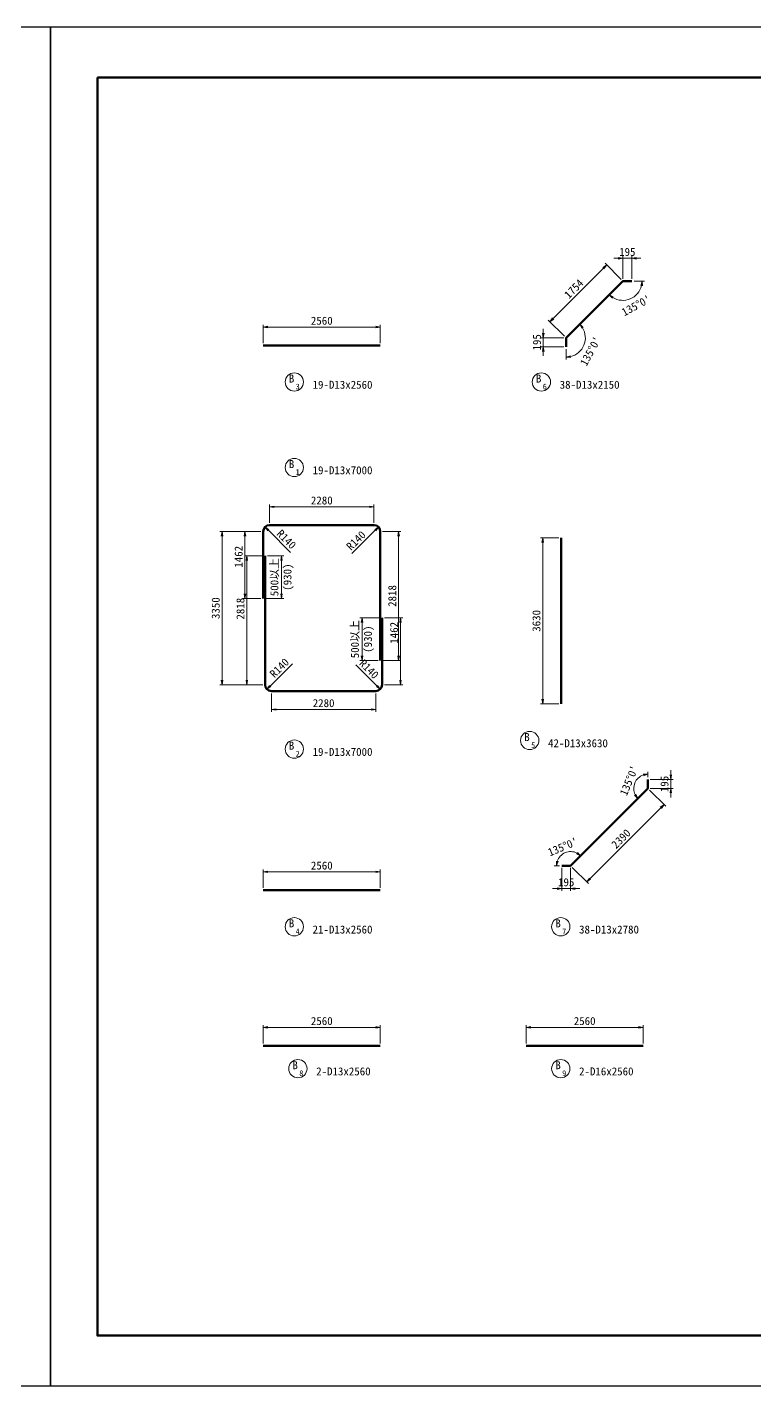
# Model space of a CAD drawing. Header units: millimetres. Extents: x 169470 to 758170, y -17820 to 11880.
# Drawn here: x 337157 to 353068, y -17820 to 11880 of the extents above; entities that cross this region are included whole.
import ezdxf
from ezdxf.enums import TextEntityAlignment as Align

# ---------------------------------------------------------------- set-up
doc = ezdxf.new("R2010")
doc.units = ezdxf.units.MM
doc.header["$LTSCALE"] = 50
doc.header["$PDSIZE"] = 300
doc.layers.get('Defpoints').update_dxf_attribs({"color": 151})
for name, color, linetype, lineweight in [('D-STR-DIM', 7, 'Continuous', 13), ('D-STR-HTXT', 7, 'Continuous', 13), ('D-STR-STR1', 2, 'Continuous', 50), ('D-STR-TXT', 7, 'Continuous', 13), ('D-TTL', 2, 'Continuous', 140)]:
    doc.layers.add(name, color=color, linetype=linetype, lineweight=lineweight)
doc.styles.add('YOKO_GOTHIC', font='MS Gothic.ttf')
doc.dimstyles.new('S50', dxfattribs={"dimscale": 50, "dimtxt": 3.5, "dimasz": 2, "dimexe": 1, "dimexo": 1, "dimgap": 1, "dimtad": 1, "dimdec": 0, "dimzin": 1, "dimdsep": 46, "dimtxsty": 'YOKO_GOTHIC', "dimblk": 'OPEN', "dimcen": 0, "dimclrd": 256, "dimclre": 256, "dimclrt": 256, "dimaunit": 1, "dimadec": 3, "dimazin": 0, "dimtfac": 1, "dimtdec": 0, "dimtix": 1, "dimtmove": 2, "dimatfit": 3, "dimldrblk": 'OPEN', "dimfxl": 1, "dimlwd": -1, "dimlwe": -1, "dimarcsym": 2})

# ---------------------------------------------------------------- blocks, each defined once
blk = doc.blocks.new('_Open')
at = {"color": 0, "linetype": 'ByBlock', "lineweight": -2}
for p, q in [((-1, 0.17), (0, 0)), ((-1, -0.17), (0, 0)), ((0, 0), (-1, 0))]:
    blk.add_line(p, q, dxfattribs=at)
blk = doc.blocks.new('*D3538')
at = {"layer": 'D-STR-DIM', "transparency": 16777216}
for p, q in [((342269, 855), (341869, 855)), ((341919, 755), (341919, -507)), ((342269, -607), (341869, -607))]:
    blk.add_line(p, q, dxfattribs=at)
at = {"layer": 'Defpoints', "color": 0, "transparency": 16777216}
for p in [(342319, 855), (341919, -607), (342319, -607)]:
    blk.add_point(p, dxfattribs=at)
at = {"layer": 'D-STR-DIM', "transparency": 16777216, "xscale": 100, "yscale": 100, "zscale": 100}
for p, rotation in [((341919, 855), 90), ((341919, -607), 270)]:
    blk.add_blockref('_Open', p, dxfattribs=dict(at, rotation=rotation))
at = {"layer": 'D-STR-DIM', "transparency": 16777216, "insert": (341781, 303), "char_height": 175, "attachment_point": 5, "rotation": 90, "style": 'YOKO_GOTHIC'}
blk.add_mtext('1462', dxfattribs=at)
blk = doc.blocks.new('*D3539')
at = {"layer": 'D-STR-DIM', "transparency": 16777216}
for p, q in [((342409, 324), (342769, 324)), ((342719, 224), (342719, -507)), ((342369, -607), (342769, -607))]:
    blk.add_line(p, q, dxfattribs=at)
at = {"layer": 'Defpoints', "color": 0, "transparency": 16777216}
for p in [(342359, 324), (342319, -607), (342719, -607)]:
    blk.add_point(p, dxfattribs=at)
at = {"layer": 'D-STR-DIM', "transparency": 16777216, "xscale": 100, "yscale": 100, "zscale": 100}
for p, rotation in [((342719, 324), 90), ((342719, -607), 270)]:
    blk.add_blockref('_Open', p, dxfattribs=dict(at, rotation=rotation))
at = {"layer": 'D-STR-DIM', "transparency": 16777216, "char_height": 175, "attachment_point": 5, "rotation": 90, "style": 'YOKO_GOTHIC'}
for s, insert in [('500以上', (342573, -142)), ('(930)', (342871, -142))]:
    blk.add_mtext(s, dxfattribs=dict(at, insert=insert))
blk = doc.blocks.new('*D3540')
at = {"layer": 'D-STR-DIM', "transparency": 16777216}
for p, q in [((344929, 855), (345329, 855)), ((345279, 755), (345279, -1863)), ((344929, -1963), (345329, -1963))]:
    blk.add_line(p, q, dxfattribs=at)
at = {"layer": 'Defpoints', "color": 0, "transparency": 16777216}
for p in [(344879, 855), (344879, -1963), (345279, -1963)]:
    blk.add_point(p, dxfattribs=at)
at = {"layer": 'D-STR-DIM', "transparency": 16777216, "xscale": 100, "yscale": 100, "zscale": 100}
for p, rotation in [((345279, 855), 90), ((345279, -1963), 270)]:
    blk.add_blockref('_Open', p, dxfattribs=dict(at, rotation=rotation))
at = {"layer": 'D-STR-DIM', "transparency": 16777216, "insert": (345141, -554), "char_height": 175, "attachment_point": 5, "rotation": 90, "style": 'YOKO_GOTHIC'}
blk.add_mtext('2818', dxfattribs=at)
blk = doc.blocks.new('*D3541')
at = {"layer": 'D-STR-DIM', "transparency": 16777216}
for p, q in [((342309, 324), (341909, 324)), ((341959, -2395), (341959, 224)), ((342309, -2495), (341909, -2495))]:
    blk.add_line(p, q, dxfattribs=at)
at = {"layer": 'Defpoints', "color": 0, "transparency": 16777216}
for p in [(341959, 324), (342359, 324), (342359, -2495)]:
    blk.add_point(p, dxfattribs=at)
at = {"layer": 'D-STR-DIM', "transparency": 16777216, "xscale": 100, "yscale": 100, "zscale": 100}
for p, rotation in [((341959, 324), 90), ((341959, -2495), 270)]:
    blk.add_blockref('_Open', p, dxfattribs=dict(at, rotation=rotation))
at = {"layer": 'D-STR-DIM', "transparency": 16777216, "insert": (341821, -832), "char_height": 175, "attachment_point": 5, "rotation": 90, "style": 'YOKO_GOTHIC'}
blk.add_mtext('2818', dxfattribs=at)
blk = doc.blocks.new('*D3542')
at = {"layer": 'D-STR-DIM', "transparency": 16777216}
for p, q in [((344969, -1032), (345369, -1032)), ((345319, -2395), (345319, -1132)), ((344969, -2495), (345369, -2495))]:
    blk.add_line(p, q, dxfattribs=at)
at = {"layer": 'Defpoints', "color": 0, "transparency": 16777216}
for p in [(344919, -1032), (345319, -1032), (344919, -2495)]:
    blk.add_point(p, dxfattribs=at)
at = {"layer": 'D-STR-DIM', "transparency": 16777216, "xscale": 100, "yscale": 100, "zscale": 100}
for p, rotation in [((345319, -1032), 90), ((345319, -2495), 270)]:
    blk.add_blockref('_Open', p, dxfattribs=dict(at, rotation=rotation))
at = {"layer": 'D-STR-DIM', "transparency": 16777216, "insert": (345181, -1359), "char_height": 175, "attachment_point": 5, "rotation": 90, "style": 'YOKO_GOTHIC'}
blk.add_mtext('1462', dxfattribs=at)
blk = doc.blocks.new('*D3543')
at = {"layer": 'D-STR-DIM', "transparency": 16777216}
for p, q in [((344869, -1032), (344429, -1032)), ((344479, -1132), (344479, -1863)), ((344829, -1963), (344429, -1963))]:
    blk.add_line(p, q, dxfattribs=at)
at = {"layer": 'Defpoints', "color": 0, "transparency": 16777216}
for p in [(344919, -1032), (344479, -1963), (344879, -1963)]:
    blk.add_point(p, dxfattribs=at)
at = {"layer": 'D-STR-DIM', "transparency": 16777216, "xscale": 100, "yscale": 100, "zscale": 100}
for p, rotation in [((344479, -1032), 90), ((344479, -1963), 270)]:
    blk.add_blockref('_Open', p, dxfattribs=dict(at, rotation=rotation))
at = {"layer": 'D-STR-DIM', "transparency": 16777216, "char_height": 175, "attachment_point": 5, "rotation": 90, "style": 'YOKO_GOTHIC'}
for s, insert in [('500以上', (344333, -1498)), ('(930)', (344631, -1498))]:
    blk.add_mtext(s, dxfattribs=dict(at, insert=insert))
blk = doc.blocks.new('*D3544')
at = {"layer": 'D-STR-DIM', "transparency": 16777216}
for p, q in [((342269, 855), (341368, 855)), ((341418, -2395), (341418, 755)), ((342309, -2495), (341368, -2495))]:
    blk.add_line(p, q, dxfattribs=at)
at = {"layer": 'Defpoints', "color": 0, "transparency": 16777216}
for p in [(341418, 855), (342319, 855), (342359, -2495)]:
    blk.add_point(p, dxfattribs=at)
at = {"layer": 'D-STR-DIM', "transparency": 16777216, "xscale": 100, "yscale": 100, "zscale": 100}
for p, rotation in [((341418, 855), 90), ((341418, -2495), 270)]:
    blk.add_blockref('_Open', p, dxfattribs=dict(at, rotation=rotation))
at = {"layer": 'D-STR-DIM', "transparency": 16777216, "insert": (341280, -820), "char_height": 175, "attachment_point": 5, "rotation": 90, "style": 'YOKO_GOTHIC'}
blk.add_mtext('3350', dxfattribs=at)
blk = doc.blocks.new('*D3545')
at = {"layer": 'D-STR-DIM', "transparency": 16777216}
for p, q in [((348845, -6500), (348845, -7000)), ((349040, -6500), (349040, -7000)), ((348745, -6950), (348645, -6950)), ((348845, -6950), (349040, -6950)), ((349140, -6950), (349240, -6950))]:
    blk.add_line(p, q, dxfattribs=at)
at = {"layer": 'Defpoints', "color": 0, "transparency": 16777216}
for p in [(348845, -6450), (349040, -6450), (349040, -6950)]:
    blk.add_point(p, dxfattribs=at)
at = {"layer": 'D-STR-DIM', "transparency": 16777216, "xscale": 100, "yscale": 100, "zscale": 100}
blk.add_blockref('_Open', (348845, -6950), dxfattribs=at)
at = {"layer": 'D-STR-DIM', "transparency": 16777216, "xscale": 100, "yscale": 100, "zscale": 100, "rotation": 180}
blk.add_blockref('_Open', (349040, -6950), dxfattribs=at)
at = {"layer": 'D-STR-DIM', "transparency": 16777216, "insert": (348943, -6813), "char_height": 175, "attachment_point": 5, "style": 'YOKO_GOTHIC'}
blk.add_mtext('195', dxfattribs=at)
blk = doc.blocks.new('*D3546')
at = {"layer": 'D-STR-DIM', "transparency": 16777216}
for p, q in [((350766, -4796), (351119, -5149)), ((349464, -6733), (351013, -5185)), ((349076, -6486), (349429, -6839))]:
    blk.add_line(p, q, dxfattribs=at)
at = {"layer": 'Defpoints', "color": 0, "transparency": 16777216}
for p in [(350730, -4760), (351084, -5114), (349040, -6450)]:
    blk.add_point(p, dxfattribs=at)
at = {"layer": 'D-STR-DIM', "transparency": 16777216, "xscale": 100, "yscale": 100, "zscale": 100}
for p, rotation in [((351084, -5114), 44.9999998079069), ((349394, -6804), 224.9999998079069)]:
    blk.add_blockref('_Open', p, dxfattribs=dict(at, rotation=rotation))
at = {"layer": 'D-STR-DIM', "transparency": 16777216, "insert": (350142, -5862), "char_height": 175, "attachment_point": 5, "rotation": 45, "style": 'YOKO_GOTHIC'}
blk.add_mtext('2390', dxfattribs=at)
blk = doc.blocks.new('*D3547')
at = {"layer": 'D-STR-DIM', "transparency": 16777216}
for p, q in [((348780, 717), (348380, 717)), ((348430, -2813), (348430, 617)), ((348780, -2913), (348380, -2913))]:
    blk.add_line(p, q, dxfattribs=at)
at = {"layer": 'Defpoints', "color": 0, "transparency": 16777216}
for p in [(348430, 717), (348830, 717), (348830, -2913)]:
    blk.add_point(p, dxfattribs=at)
at = {"layer": 'D-STR-DIM', "transparency": 16777216, "xscale": 100, "yscale": 100, "zscale": 100}
for p, rotation in [((348430, 717), 90), ((348430, -2913), 270)]:
    blk.add_blockref('_Open', p, dxfattribs=dict(at, rotation=rotation))
at = {"layer": 'D-STR-DIM', "transparency": 16777216, "insert": (348293, -1098), "char_height": 175, "attachment_point": 5, "rotation": 90, "style": 'YOKO_GOTHIC'}
blk.add_mtext('3630', dxfattribs=at)
blk = doc.blocks.new('*D3548')
at = {"layer": 'D-STR-DIM', "transparency": 16777216}
for p, q in [((342319, 4974), (342319, 5374)), ((344879, 4974), (344879, 5374)), ((342419, 5324), (344779, 5324))]:
    blk.add_line(p, q, dxfattribs=at)
at = {"layer": 'Defpoints', "color": 0, "transparency": 16777216}
for p in [(344879, 5324), (342319, 4924), (344879, 4924)]:
    blk.add_point(p, dxfattribs=at)
at = {"layer": 'D-STR-DIM', "transparency": 16777216, "xscale": 100, "yscale": 100, "zscale": 100, "rotation": 180}
blk.add_blockref('_Open', (342319, 5324), dxfattribs=at)
at = {"layer": 'D-STR-DIM', "transparency": 16777216, "xscale": 100, "yscale": 100, "zscale": 100}
blk.add_blockref('_Open', (344879, 5324), dxfattribs=at)
at = {"layer": 'D-STR-DIM', "transparency": 16777216, "insert": (343599, 5462), "char_height": 175, "attachment_point": 5, "style": 'YOKO_GOTHIC'}
blk.add_mtext('2560', dxfattribs=at)
blk = doc.blocks.new('*D3549')
at = {"layer": 'D-STR-DIM', "transparency": 16777216}
for p, q in [((351230, -4465), (351230, -4365)), ((350780, -4565), (351280, -4565)), ((351230, -4760), (351230, -4565)), ((350780, -4760), (351280, -4760)), ((351230, -4860), (351230, -4960))]:
    blk.add_line(p, q, dxfattribs=at)
at = {"layer": 'Defpoints', "color": 0, "transparency": 16777216}
for p in [(350730, -4565), (351230, -4565), (350730, -4760)]:
    blk.add_point(p, dxfattribs=at)
at = {"layer": 'D-STR-DIM', "transparency": 16777216, "xscale": 100, "yscale": 100, "zscale": 100}
for p, rotation in [((351230, -4565), 270), ((351230, -4760), 90)]:
    blk.add_blockref('_Open', p, dxfattribs=dict(at, rotation=rotation))
at = {"layer": 'D-STR-DIM', "transparency": 16777216, "insert": (351093, -4663), "char_height": 175, "attachment_point": 5, "rotation": 90, "style": 'YOKO_GOTHIC'}
blk.add_mtext('195', dxfattribs=at)
blk = doc.blocks.new('*D3550')
at = {"layer": 'D-STR-DIM', "transparency": 16777216}
for p, q in [((342319, -10335), (342319, -9935)), ((342419, -9985), (344779, -9985)), ((344879, -10335), (344879, -9935))]:
    blk.add_line(p, q, dxfattribs=at)
at = {"layer": 'Defpoints', "color": 0, "transparency": 16777216}
for p in [(344879, -9985), (342319, -10385), (344879, -10385)]:
    blk.add_point(p, dxfattribs=at)
at = {"layer": 'D-STR-DIM', "transparency": 16777216, "xscale": 100, "yscale": 100, "zscale": 100, "rotation": 180}
blk.add_blockref('_Open', (342319, -9985), dxfattribs=at)
at = {"layer": 'D-STR-DIM', "transparency": 16777216, "xscale": 100, "yscale": 100, "zscale": 100}
blk.add_blockref('_Open', (344879, -9985), dxfattribs=at)
at = {"layer": 'D-STR-DIM', "transparency": 16777216, "insert": (343599, -9847), "char_height": 175, "attachment_point": 5, "style": 'YOKO_GOTHIC'}
blk.add_mtext('2560', dxfattribs=at)
blk = doc.blocks.new('*D3551')
at = {"layer": 'D-STR-DIM', "transparency": 16777216}
for p, q in [((348891, 5088), (348391, 5088)), ((348441, 5188), (348441, 5288)), ((348441, 4893), (348441, 5088)), ((348891, 4893), (348391, 4893)), ((348441, 4793), (348441, 4693))]:
    blk.add_line(p, q, dxfattribs=at)
at = {"layer": 'Defpoints', "color": 0, "transparency": 16777216}
for p in [(348441, 5088), (348941, 5088), (348941, 4893)]:
    blk.add_point(p, dxfattribs=at)
at = {"layer": 'D-STR-DIM', "transparency": 16777216, "xscale": 100, "yscale": 100, "zscale": 100}
for p, rotation in [((348441, 5088), 270), ((348441, 4893), 90)]:
    blk.add_blockref('_Open', p, dxfattribs=dict(at, rotation=rotation))
at = {"layer": 'D-STR-DIM', "transparency": 16777216, "insert": (348304, 4991), "char_height": 175, "attachment_point": 5, "rotation": 90, "style": 'YOKO_GOTHIC'}
blk.add_mtext('195', dxfattribs=at)
blk = doc.blocks.new('*D3552')
at = {"layer": 'D-STR-DIM', "transparency": 16777216}
for p, q in [((350182, 6379), (350182, 6879)), ((350377, 6379), (350377, 6879)), ((350082, 6829), (349982, 6829)), ((350182, 6829), (350377, 6829)), ((350477, 6829), (350577, 6829))]:
    blk.add_line(p, q, dxfattribs=at)
at = {"layer": 'Defpoints', "color": 0, "transparency": 16777216}
for p in [(350377, 6829), (350182, 6329), (350377, 6329)]:
    blk.add_point(p, dxfattribs=at)
at = {"layer": 'D-STR-DIM', "transparency": 16777216, "xscale": 100, "yscale": 100, "zscale": 100}
blk.add_blockref('_Open', (350182, 6829), dxfattribs=at)
at = {"layer": 'D-STR-DIM', "transparency": 16777216, "xscale": 100, "yscale": 100, "zscale": 100, "rotation": 180}
blk.add_blockref('_Open', (350377, 6829), dxfattribs=at)
at = {"layer": 'D-STR-DIM', "transparency": 16777216, "insert": (350279, 6966), "char_height": 175, "attachment_point": 5, "style": 'YOKO_GOTHIC'}
blk.add_mtext('195', dxfattribs=at)
blk = doc.blocks.new('*D3553')
at = {"layer": 'D-STR-DIM', "transparency": 16777216}
for p, q in [((348659, 5513), (349757, 6612)), ((350146, 6364), (349793, 6718)), ((348906, 5124), (348552, 5477))]:
    blk.add_line(p, q, dxfattribs=at)
at = {"layer": 'Defpoints', "color": 0, "transparency": 16777216}
for p in [(349828, 6682), (350182, 6329), (348941, 5088)]:
    blk.add_point(p, dxfattribs=at)
at = {"layer": 'D-STR-DIM', "transparency": 16777216, "xscale": 100, "yscale": 100, "zscale": 100}
for p, rotation in [((349828, 6682), 45.00000000000067), ((348588, 5442), 225.0000000000007)]:
    blk.add_blockref('_Open', p, dxfattribs=dict(at, rotation=rotation))
at = {"layer": 'D-STR-DIM', "transparency": 16777216, "insert": (349111, 6159), "char_height": 175, "attachment_point": 5, "rotation": 45, "style": 'YOKO_GOTHIC'}
blk.add_mtext('1754', dxfattribs=at)
blk = doc.blocks.new('*D3554')
at = {"layer": 'D-STR-DIM', "transparency": 16777216}
for p, q in [((342319, -6935), (342319, -6535)), ((342419, -6585), (344779, -6585)), ((344879, -6935), (344879, -6535))]:
    blk.add_line(p, q, dxfattribs=at)
at = {"layer": 'Defpoints', "color": 0, "transparency": 16777216}
for p in [(344879, -6585), (342319, -6985), (344879, -6985)]:
    blk.add_point(p, dxfattribs=at)
at = {"layer": 'D-STR-DIM', "transparency": 16777216, "xscale": 100, "yscale": 100, "zscale": 100, "rotation": 180}
blk.add_blockref('_Open', (342319, -6585), dxfattribs=at)
at = {"layer": 'D-STR-DIM', "transparency": 16777216, "xscale": 100, "yscale": 100, "zscale": 100}
blk.add_blockref('_Open', (344879, -6585), dxfattribs=at)
at = {"layer": 'D-STR-DIM', "transparency": 16777216, "insert": (343599, -6448), "char_height": 175, "attachment_point": 5, "style": 'YOKO_GOTHIC'}
blk.add_mtext('2560', dxfattribs=at)
blk = doc.blocks.new('*D3555')
at = {"layer": 'D-STR-DIM', "transparency": 16777216}
for p, q in [((348067, -10335), (348067, -9935)), ((348167, -9985), (350527, -9985)), ((350627, -10335), (350627, -9935))]:
    blk.add_line(p, q, dxfattribs=at)
at = {"layer": 'Defpoints', "color": 0, "transparency": 16777216}
for p in [(350627, -9985), (348067, -10385), (350627, -10385)]:
    blk.add_point(p, dxfattribs=at)
at = {"layer": 'D-STR-DIM', "transparency": 16777216, "xscale": 100, "yscale": 100, "zscale": 100, "rotation": 180}
blk.add_blockref('_Open', (348067, -9985), dxfattribs=at)
at = {"layer": 'D-STR-DIM', "transparency": 16777216, "xscale": 100, "yscale": 100, "zscale": 100}
blk.add_blockref('_Open', (350627, -9985), dxfattribs=at)
at = {"layer": 'D-STR-DIM', "transparency": 16777216, "insert": (349347, -9847), "char_height": 175, "attachment_point": 5, "style": 'YOKO_GOTHIC'}
blk.add_mtext('2560', dxfattribs=at)
blk = doc.blocks.new('*D3862')
at = {"layer": 'D-STR-DIM', "transparency": 16777216}
blk.add_line((348941, 4843), (348941, 4617), dxfattribs=at)
blk.add_arc((348941, 5088), 421, 283.6421, 31.3579, dxfattribs=at)
at = {"layer": 'Defpoints', "color": 0, "transparency": 16777216}
for p in [(350182, 6329), (348941, 5088), (348941, 5088), (349362, 5088), (348941, 4893)]:
    blk.add_point(p, dxfattribs=at)
at = {"layer": 'D-STR-DIM', "transparency": 16777216, "xscale": 100, "yscale": 100, "zscale": 100}
for p, rotation in [((349239, 5386), 128.1789441955705), ((348941, 4667), 186.8210558044221)]:
    blk.add_blockref('_Open', p, dxfattribs=dict(at, rotation=rotation))
at = {"layer": 'D-STR-DIM', "transparency": 16777216, "insert": (349475, 4798), "char_height": 175, "attachment_point": 5, "rotation": 61.4348, "style": 'YOKO_GOTHIC'}
blk.add_mtext("135°0'", dxfattribs=at)
blk = doc.blocks.new('*D3863')
at = {"layer": 'D-STR-DIM', "transparency": 16777216}
blk.add_line((350427, 6329), (350653, 6329), dxfattribs=at)
blk.add_arc((350182, 6329), 421, 238.6421, 346.3579, dxfattribs=at)
at = {"layer": 'Defpoints', "color": 0, "transparency": 16777216}
for p in [(350182, 6329), (350182, 6329), (350377, 6329), (350182, 5908), (348941, 5088)]:
    blk.add_point(p, dxfattribs=at)
at = {"layer": 'D-STR-DIM', "transparency": 16777216, "xscale": 100, "yscale": 100, "zscale": 100}
for p, rotation in [((350603, 6329), 83.17894419556117), ((349884, 6031), 141.8210558044191)]:
    blk.add_blockref('_Open', p, dxfattribs=dict(at, rotation=rotation))
at = {"layer": 'D-STR-DIM', "transparency": 16777216, "insert": (350472, 5795), "char_height": 175, "attachment_point": 5, "rotation": 28.5652, "style": 'YOKO_GOTHIC'}
blk.add_mtext("135°0'", dxfattribs=at)
blk = doc.blocks.new('*D4578')
at = {"layer": 'D-STR-DIM', "transparency": 16777216}
blk.add_line((348795, -6450), (348681, -6450), dxfattribs=at)
blk.add_arc((349040, -6450), 309, 63.628, 161.372, dxfattribs=at)
at = {"layer": 'Defpoints', "color": 0, "transparency": 16777216}
for p in [(350730, -4760), (349040, -6141), (348845, -6450), (349040, -6450), (349040, -6450)]:
    blk.add_point(p, dxfattribs=at)
at = {"layer": 'D-STR-DIM', "transparency": 16777216, "xscale": 100, "yscale": 100, "zscale": 100}
for p, rotation in [((349259, -6232), 324.3140206808616), ((348731, -6450), 260.6859785515142)]:
    blk.add_blockref('_Open', p, dxfattribs=dict(at, rotation=rotation))
at = {"layer": 'D-STR-DIM', "transparency": 16777216, "insert": (348869, -6038), "char_height": 175, "attachment_point": 5, "rotation": 22.5, "style": 'YOKO_GOTHIC'}
blk.add_mtext("135°0'", dxfattribs=at)
blk = doc.blocks.new('*D3864')
at = {"layer": 'D-STR-DIM', "transparency": 16777216}
blk.add_line((350730, -4515), (350730, -4401), dxfattribs=at)
blk.add_arc((350730, -4760), 309, 108.628, 206.372, dxfattribs=at)
at = {"layer": 'Defpoints', "color": 0, "transparency": 16777216}
for p in [(350512, -4542), (350730, -4565), (350730, -4760), (350730, -4760), (349040, -6450)]:
    blk.add_point(p, dxfattribs=at)
at = {"layer": 'D-STR-DIM', "transparency": 16777216, "xscale": 100, "yscale": 100, "zscale": 100}
for p, rotation in [((350730, -4451), 9.314019913229837), ((350512, -4979), 305.6859777839038)]:
    blk.add_blockref('_Open', p, dxfattribs=dict(at, rotation=rotation))
at = {"layer": 'D-STR-DIM', "transparency": 16777216, "insert": (350318, -4589), "char_height": 175, "attachment_point": 5, "rotation": 67.5, "style": 'YOKO_GOTHIC'}
blk.add_mtext("135°0'", dxfattribs=at)
blk = doc.blocks.new('*D3888')
at = {"layer": 'D-STR-DIM', "transparency": 16777216}
blk.add_line((342918, 396), (342431, 884), dxfattribs=at)
at = {"layer": 'Defpoints', "color": 0, "transparency": 16777216}
for p in [(342360, 954), (342459, 855)]:
    blk.add_point(p, dxfattribs=at)
at = {"layer": 'D-STR-DIM', "transparency": 16777216, "xscale": 100, "yscale": 100, "zscale": 100, "rotation": 134.9999999999579}
blk.add_blockref('_Open', (342360, 954), dxfattribs=at)
at = {"layer": 'D-STR-DIM', "transparency": 16777216, "insert": (342826, 683), "char_height": 175, "attachment_point": 5, "rotation": 315, "style": 'YOKO_GOTHIC'}
blk.add_mtext('R140', dxfattribs=at)
blk = doc.blocks.new('*D3889')
at = {"layer": 'D-STR-DIM', "transparency": 16777216}
blk.add_line((344255, 371), (344767, 884), dxfattribs=at)
blk.add_arc((344739, 855), 140, 24.5372, 69.5372, dxfattribs=at)
at = {"layer": 'Defpoints', "color": 0, "transparency": 16777216}
for p in [(344838, 954), (344739, 855)]:
    blk.add_point(p, dxfattribs=at)
at = {"layer": 'D-STR-DIM', "transparency": 16777216, "xscale": 100, "yscale": 100, "zscale": 100, "rotation": 45.00000000001682}
blk.add_blockref('_Open', (344838, 954), dxfattribs=at)
at = {"layer": 'D-STR-DIM', "transparency": 16777216, "insert": (344347, 658), "char_height": 175, "attachment_point": 5, "rotation": 45, "style": 'YOKO_GOTHIC'}
blk.add_mtext('R140', dxfattribs=at)
blk = doc.blocks.new('*D3890')
at = {"layer": 'D-STR-DIM', "transparency": 16777216}
blk.add_line((342958, -2035), (342471, -2523), dxfattribs=at)
blk.add_arc((342499, -2495), 140, 200.4628, 245.4628, dxfattribs=at)
at = {"layer": 'Defpoints', "color": 0, "transparency": 16777216}
for p in [(342400, -2594), (342499, -2495)]:
    blk.add_point(p, dxfattribs=at)
at = {"layer": 'D-STR-DIM', "transparency": 16777216, "xscale": 100, "yscale": 100, "zscale": 100, "rotation": 225.0000000000926}
blk.add_blockref('_Open', (342400, -2594), dxfattribs=at)
at = {"layer": 'D-STR-DIM', "transparency": 16777216, "insert": (342672, -2127), "char_height": 175, "attachment_point": 5, "rotation": 45, "style": 'YOKO_GOTHIC'}
blk.add_mtext('R140', dxfattribs=at)
blk = doc.blocks.new('*D4583')
at = {"layer": 'D-STR-DIM', "transparency": 16777216}
for p, q in [((342499, -2685), (342499, -3085)), ((344779, -2685), (344779, -3085)), ((344679, -3035), (342599, -3035))]:
    blk.add_line(p, q, dxfattribs=at)
at = {"layer": 'Defpoints', "color": 0, "transparency": 16777216}
for p in [(342499, -2635), (344779, -2635), (342499, -3035)]:
    blk.add_point(p, dxfattribs=at)
at = {"layer": 'D-STR-DIM', "transparency": 16777216, "xscale": 100, "yscale": 100, "zscale": 100, "rotation": 180}
blk.add_blockref('_Open', (342499, -3035), dxfattribs=at)
at = {"layer": 'D-STR-DIM', "transparency": 16777216, "xscale": 100, "yscale": 100, "zscale": 100}
blk.add_blockref('_Open', (344779, -3035), dxfattribs=at)
at = {"layer": 'D-STR-DIM', "transparency": 16777216, "insert": (343639, -2897), "char_height": 175, "attachment_point": 5, "style": 'YOKO_GOTHIC'}
blk.add_mtext('2280', dxfattribs=at)
blk = doc.blocks.new('*D3891')
at = {"layer": 'D-STR-DIM', "transparency": 16777216}
blk.add_line((344345, -2061), (344807, -2523), dxfattribs=at)
at = {"layer": 'Defpoints', "color": 0, "transparency": 16777216}
for p in [(344779, -2495), (344878, -2594)]:
    blk.add_point(p, dxfattribs=at)
at = {"layer": 'D-STR-DIM', "transparency": 16777216, "xscale": 100, "yscale": 100, "zscale": 100, "rotation": 314.9999999999663}
blk.add_blockref('_Open', (344878, -2594), dxfattribs=at)
at = {"layer": 'D-STR-DIM', "transparency": 16777216, "insert": (344632, -2153), "char_height": 175, "attachment_point": 5, "rotation": 315, "style": 'YOKO_GOTHIC'}
blk.add_mtext('R140', dxfattribs=at)
blk = doc.blocks.new('*D3892')
at = {"layer": 'D-STR-DIM', "transparency": 16777216}
for p, q in [((342459, 1045), (342459, 1445)), ((344639, 1395), (342559, 1395)), ((344739, 1045), (344739, 1445))]:
    blk.add_line(p, q, dxfattribs=at)
at = {"layer": 'Defpoints', "color": 0, "transparency": 16777216}
for p in [(342459, 1395), (342459, 995), (344739, 995)]:
    blk.add_point(p, dxfattribs=at)
at = {"layer": 'D-STR-DIM', "transparency": 16777216, "xscale": 100, "yscale": 100, "zscale": 100, "rotation": 180}
blk.add_blockref('_Open', (342459, 1395), dxfattribs=at)
at = {"layer": 'D-STR-DIM', "transparency": 16777216, "xscale": 100, "yscale": 100, "zscale": 100}
blk.add_blockref('_Open', (344739, 1395), dxfattribs=at)
at = {"layer": 'D-STR-DIM', "transparency": 16777216, "insert": (343599, 1533), "char_height": 175, "attachment_point": 5, "style": 'YOKO_GOTHIC'}
blk.add_mtext('2280', dxfattribs=at)

msp = doc.modelspace()

# ---------------------------------------------------------------- linework, layer by layer
at = {"layer": 'D-STR-HTXT'}
for centre in [(342997.96, 4124.03), (348400.69, 4124.03), (342997.96, 2254.25), (348145.49, -3712.98), (342997.96, -3901.75), (342997.96, -7785.13), (348824.72, -7785.13), (343076.68, -10886.18), (348824.72, -10886.18)]:
    msp.add_circle(centre, 200, dxfattribs=at)
at = {"layer": 'D-STR-STR1'}
for points in [[(348941.37, 4893.42), (348941.37, 5088.42), (350181.66, 6328.72), (350376.66, 6328.72)], [(342318.99, 4924.03), (344878.99, 4924.03)], [(348830.47, -2912.98), (348830.47, 717.02)], [(348845.21, -6450.24), (349040.21, -6450.24), (350730.19, -4760.26), (350730.19, -4565.26)], [(342318.99, -6985.13), (344878.99, -6985.13)], [(342318.99, -10384.89), (344878.99, -10384.89)], [(348067.03, -10384.89), (350627.03, -10384.89)]]:
    msp.add_lwpolyline(points, dxfattribs=at)
for points in [[(342318.99, -606.67), (342318.99, 855.45, -0.41421356), (342458.99, 995.45), (344738.99, 995.45, -0.41421356), (344878.99, 855.45), (344878.99, -1962.6)], [(342358.99, 323.5), (342358.99, -2494.55, 0.41421356), (342498.99, -2634.55), (344778.99, -2634.55, 0.41421356), (344918.99, -2494.55), (344918.99, -1032.43)]]:
    msp.add_lwpolyline(points, format="xyb", dxfattribs=at)
at = {"layer": 'D-TTL'}
msp.add_lwpolyline([(338694.53, 10780), (338694.53, -16720), (378694.53, -16720), (378694.53, 10780)], close=True, dxfattribs=at)
at = {"layer": 'Defpoints', "color": 1}
for points in [[(295619.53, 11880), (295619.53, -17820), (337669.53, -17820), (337669.53, 11880)], [(337669.53, 11880), (337669.53, -17820), (379719.53, -17820), (379719.53, 11880)]]:
    msp.add_lwpolyline(points, close=True, dxfattribs=at)

# ---------------------------------------------------------------- texts
at = {"layer": 'D-STR-TXT', "style": 'YOKO_GOTHIC'}
for s, height, p in [('B ', 175, (342997.96, 4199.03)), ('B ', 175, (348400.69, 4199.03)), ('3', 125, (343072.96, 4024.03)), ('6', 125, (348475.69, 4024.03)), ('B ', 175, (342997.96, 2329.25)), ('1', 125, (343072.96, 2154.25)), ('B ', 175, (348145.49, -3637.98)), ('B ', 175, (342997.96, -3826.75)), ('5', 125, (348220.49, -3812.98)), ('2', 125, (343072.96, -4001.75)), ('B ', 175, (342997.96, -7710.13)), ('B ', 175, (348824.72, -7710.13)), ('4', 125, (343072.96, -7885.13)), ('7', 125, (348899.72, -7885.13)), ('B ', 175, (343076.68, -10811.18)), ('8', 125, (343151.68, -10986.18)), ('B ', 175, (348824.72, -10811.18)), ('9', 125, (348899.72, -10986.18))]:
    msp.add_text(s, height=height, dxfattribs=at).set_placement(p, align=Align.MIDDLE_CENTER)
for s, p in [('19-D13x2560', (343397.96, 3924.03)), ('38-D13x2150', (348800.69, 3924.03)), ('19-D13x7000', (343397.96, 2054.25)), ('42-D13x3630', (348545.49, -3912.98)), ('19-D13x7000', (343397.96, -4101.75)), ('21-D13x2560', (343397.96, -7985.13)), ('38-D13x2780', (349224.72, -7985.13)), ('2-D13x2560', (343476.68, -11086.18)), ('2-D16x2560', (349224.72, -11086.18))]:
    msp.add_text(s, height=175, dxfattribs=at).set_placement(p, align=Align.BOTTOM_LEFT)

# ---------------------------------------------------------------- dimensions: what is measured, and where the dimension line sits
at = {"layer": 'D-STR-DIM'}
for p1, p2, distance, picture, middle in [((350181.66, 6328.72), (350376.66, 6328.72), 500, '*D3552', (350279.16, 6966.22)), ((348941.37, 5088.42), (350181.66, 6328.72), 500, '*D3553', (349110.74, 6159.35)), ((342318.99, 4924.03), (344878.99, 4924.03), 400, '*D3548', (343598.99, 5461.53)), ((348941.37, 4893.42), (348941.37, 5088.42), 500, '*D3551', (348303.87, 4990.92)), ((348830.47, -2912.98), (348830.47, 717.02), 400, '*D3547', (348292.97, -1097.98)), ((350730.19, -4760.26), (350730.19, -4565.26), -500, '*D3549', (351092.69, -4662.76)), ((349040.21, -6450.24), (350730.19, -4760.26), -500, '*D3546', (350141.52, -5861.58)), ((342318.99, -6985.13), (344878.99, -6985.13), 400, '*D3554', (343598.99, -6447.63)), ((348845.21, -6450.24), (349040.21, -6450.24), -500, '*D3545', (348942.71, -6812.74)), ((342318.99, -10384.89), (344878.99, -10384.89), 400, '*D3550', (343598.99, -9847.39)), ((348067.03, -10384.89), (350627.03, -10384.89), 400, '*D3555', (349347.03, -9847.39))]:
    dim = msp.add_aligned_dim(p1=p1, p2=p2, distance=distance, dimstyle='S50', dxfattribs=at)
    dim.commit()
    dim.dimension.update_dxf_attribs({"geometry": picture, "text_midpoint": middle})
for base, line1, line2, picture, middle in [((349362.36, 5088.42), ((348941.37, 5088.42), (350181.66, 6328.72)), ((348941.37, 4893.42), (348941.37, 5088.42)), '*D3862', (349475.17, 4797.81)), ((350181.66, 5907.73), ((350181.66, 6328.72), (348941.37, 5088.42)), ((350376.66, 6328.72), (350181.66, 6328.72)), '*D3863', (350472.28, 5794.92))]:
    dim = msp.add_angular_dim_2l(base=base, line1=line1, line2=line2, dimstyle='S50', override={"dimadec": 1}, dxfattribs=at)
    dim.commit()
    dim.dimension.update_dxf_attribs({"geometry": picture, "text_midpoint": middle, "dimtype": 162})
for base, p1, p2, picture, middle in [((342458.99, 1395.45), (344738.99, 995.45), (342458.99, 995.45), '*D3892', (343598.99, 1532.95)), ((342498.99, -3034.55), (344778.99, -2634.55), (342498.99, -2634.55), '*D4583', (343638.99, -2897.05))]:
    dim = msp.add_linear_dim(base=base, p1=p1, p2=p2, dimstyle='S50', dxfattribs=at)
    dim.commit()
    dim.dimension.update_dxf_attribs({"geometry": picture, "text_midpoint": middle})
for center, mpoint, picture, middle in [((342458.99, 855.45), (342359.99, 954.44), '*D3888', (342728.92, 585.52)), ((344738.99, 855.45), (344837.98, 954.44), '*D3889', (344444.15, 560.62)), ((342498.99, -2494.55), (342399.99, -2593.55), '*D3890', (342768.92, -2224.62)), ((344778.99, -2494.55), (344877.98, -2593.55), '*D3891', (344534.55, -2250.11))]:
    dim = msp.add_radius_dim(center=center, mpoint=mpoint, dimstyle='S50', override={"dimtmove": 0}, dxfattribs=at)
    dim.commit()
    dim.dimension.update_dxf_attribs({"geometry": picture, "text_midpoint": middle, "dimtype": 164})
for base, p1, p2, picture, middle in [((341417.63, 855.45), (342358.99, -2494.55), (342318.99, 855.45), '*D3544', (341280.13, -819.55)), ((345278.99, -1962.6), (344878.99, 855.45), (344878.99, -1962.6), '*D3540', (345141.49, -553.58))]:
    dim = msp.add_linear_dim(base=base, p1=p1, p2=p2, angle=90, dimstyle='S50', dxfattribs=at)
    dim.commit()
    dim.dimension.update_dxf_attribs({"geometry": picture, "text_midpoint": middle})
for base, p1, p2, angle, picture, middle in [((341918.99, -606.67), (342318.99, 855.45), (342318.99, -606.67), 90, '*D3538', (341781.49, 303.45)), ((341958.99, 323.5), (342358.99, -2494.55), (342358.99, 323.5), 270, '*D3541', (341821.49, -832.05)), ((345318.99, -1032.43), (344918.99, -2494.55), (344918.99, -1032.43), 270, '*D3542', (345181.49, -1359.05))]:
    dim = msp.add_linear_dim(base=base, p1=p1, p2=p2, angle=angle, dimstyle='S50', dxfattribs=at)
    dim.commit()
    dim.dimension.update_dxf_attribs({"geometry": picture, "text_midpoint": middle, "dimtype": 160})
for base, p1, p2, picture, middle in [((342718.99, -606.67), (342358.99, 323.5), (342318.99, -606.67), '*D3539', (342718.99, -141.59)), ((344478.99, -1962.6), (344918.99, -1032.43), (344878.99, -1962.6), '*D3543', (344478.99, -1497.51))]:
    dim = msp.add_linear_dim(base=base, p1=p1, p2=p2, angle=90, text='500以上\\X(<>)', dimstyle='S50', dxfattribs=at)
    dim.commit()
    dim.dimension.update_dxf_attribs({"geometry": picture, "text_midpoint": middle})
for base, line1, line2, picture, middle in [((350511.74, -4541.8), ((350730.19, -4760.26), (349040.21, -6450.24)), ((350730.19, -4565.26), (350730.19, -4760.26)), '*D3864', (350317.74, -4589.41)), ((349040.21, -6141.3), ((349040.21, -6450.24), (350730.19, -4760.26)), ((348845.21, -6450.24), (349040.21, -6450.24)), '*D4578', (348869.36, -6037.79))]:
    dim = msp.add_angular_dim_2l(base=base, line1=line1, line2=line2, dimstyle='S50', override={"dimadec": 1}, dxfattribs=at)
    dim.commit()
    dim.dimension.update_dxf_attribs({"geometry": picture, "text_midpoint": middle})

doc.saveas('drawing.dxf')
